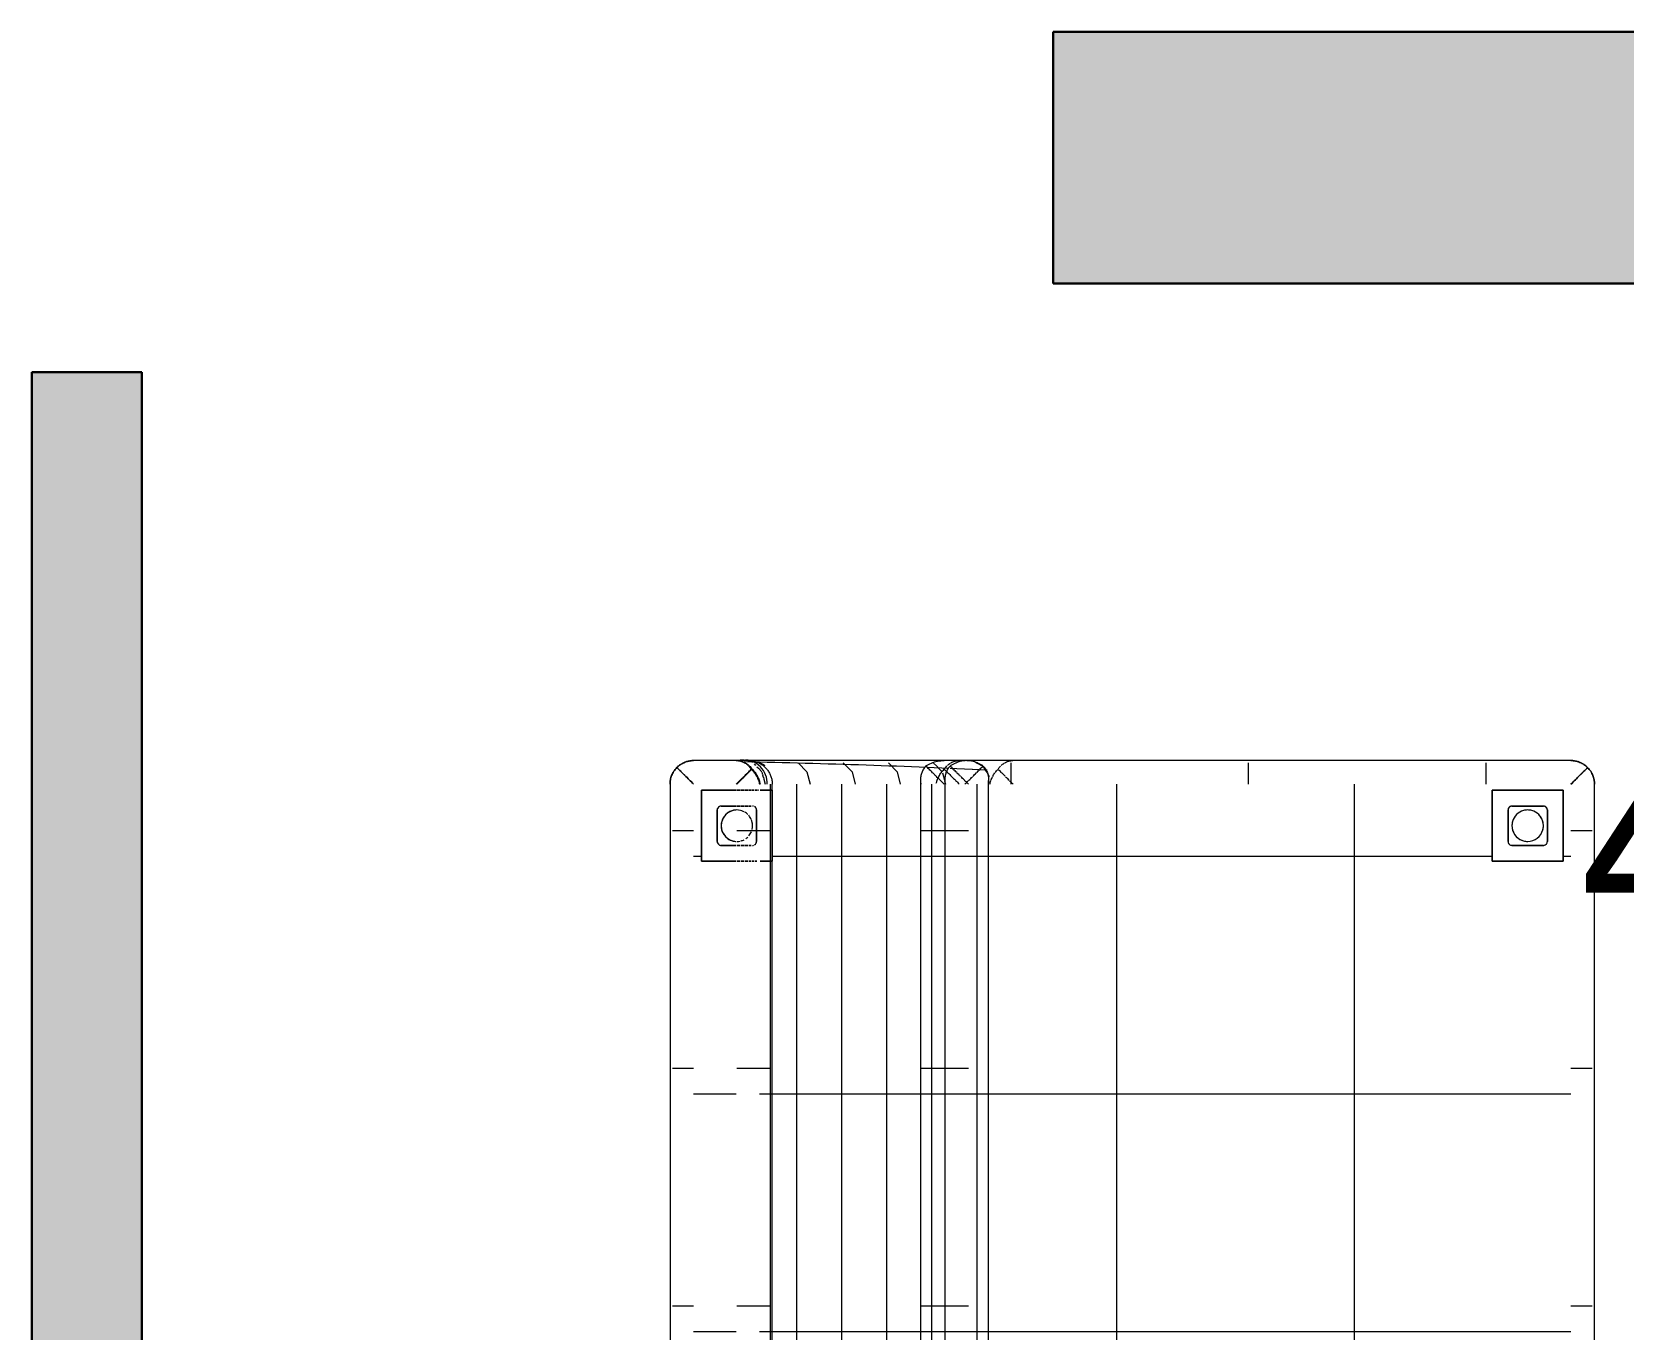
# Model space of a CAD drawing. Header units: inches. Extents: x 11834 to 13024, y -8101 to -6934.
# Drawn here: x 12115.9 to 12166.5, y -7327.8 to -7286.5 of the extents above; entities that cross this region are included whole.
import ezdxf

# ---------------------------------------------------------------- set-up
doc = ezdxf.new("R2010")
doc.units = ezdxf.units.IN
doc.header["$MEASUREMENT"] = 0
for name, color, linetype, lineweight in [('A-ANNO-NOTE', 131, 'Continuous', 40), ('A-WALL', 113, 'Continuous', 9), ('A-WALL-PATT', 111, 'Continuous', 18), ('I-FURN', 30, 'Continuous', 9), ('I-WALL', 2, 'Continuous', 9)]:
    doc.layers.add(name, color=color, linetype=linetype, lineweight=lineweight)
doc.styles.add('Swis721 Lt BT', font='swissl.ttf', dxfattribs={"height": 6})
pattern_1 = [(270, (7274.035, 12150.855), (7.554, 5e-16), []), (0, (7274.035, 12150.855), (0, 7.554), [])]

# ---------------------------------------------------------------- blocks, each defined once
blk = doc.blocks.new('FP_1_6-FIRST FLOOR POWER _ SIGNAL')
at = {"layer": 'I-FURN'}
for p, q in [((6.992, 11.511), (6.992, 11.802)), ((14.547, 11.511), (14.547, 11.802)), ((22.101, 11.511), (22.101, 11.802)), ((0.785, 11.494), (23.586, 11.494)), ((0.785, 11.443), (23.586, 11.443))]:
    blk.add_line(p, q, dxfattribs=at)
blk = doc.blocks.new('FP_1_7-FIRST FLOOR POWER _ SIGNAL')
at = {"layer": 'I-FURN'}
for p, q in [((6.992, 12.219), (6.992, 12.571)), ((6.992, 11.943), (6.992, 12.219)), ((14.547, 12.219), (14.547, 12.571)), ((14.547, 11.943), (14.547, 12.219)), ((22.101, 12.219), (22.101, 12.571)), ((22.101, 11.943), (22.101, 12.219)), ((6.992, 11.802), (6.992, 11.943)), ((14.547, 11.802), (14.547, 11.943)), ((22.101, 11.802), (22.101, 11.943))]:
    blk.add_line(p, q, dxfattribs=at)
blk = doc.blocks.new('FP_1_8-FIRST FLOOR POWER _ SIGNAL')
at = {"layer": 'I-FURN'}
for p, q in [((23.586, 14.693), (0.785, 14.693)), ((6.992, 14.333), (6.992, 14.618)), ((6.992, 13.943), (6.992, 14.333)), ((14.547, 14.333), (14.547, 14.618)), ((14.547, 13.943), (14.547, 14.333)), ((22.101, 14.333), (22.101, 14.618)), ((22.101, 13.943), (22.101, 14.333))]:
    blk.add_line(p, q, dxfattribs=at)
blk = doc.blocks.new('FP_1_9-FIRST FLOOR POWER _ SIGNAL')
at = {"layer": 'I-FURN'}
for p, q in [((24.306, 12.069), (24.332, 12.139)), ((24.322, 12.134), (24.324, 12.15)), ((24.324, 12.15), (24.326, 12.165)), ((24.326, 12.165), (24.329, 12.181)), ((24.329, 12.181), (24.331, 12.197)), ((24.331, 12.197), (24.333, 12.213)), ((24.332, 12.139), (24.35, 12.213)), ((24.333, 12.213), (24.335, 12.229)), ((24.335, 12.229), (24.336, 12.246)), ((24.336, 12.246), (24.338, 12.263)), ((24.338, 12.263), (24.34, 12.28)), ((24.34, 12.28), (24.342, 12.297)), ((24.342, 12.297), (24.343, 12.314)), ((24.343, 12.314), (24.345, 12.332)), ((24.345, 12.332), (24.346, 12.35)), ((24.346, 12.35), (24.348, 12.368)), ((24.348, 12.368), (24.349, 12.386)), ((24.349, 12.386), (24.351, 12.404)), ((24.35, 12.213), (24.362, 12.287)), ((24.351, 12.404), (24.352, 12.423)), ((24.352, 12.423), (24.353, 12.442)), ((24.353, 12.442), (24.354, 12.461)), ((23.812, 11.631), (23.884, 11.655)), ((23.884, 11.655), (23.953, 11.687)), ((23.953, 11.687), (24.019, 11.726)), ((24.019, 11.726), (24.08, 11.77)), ((24.08, 11.77), (24.137, 11.82)), ((24.137, 11.82), (24.188, 11.876)), ((24.17, 11.678), (24.175, 11.683)), ((24.175, 11.683), (24.179, 11.689)), ((24.179, 11.689), (24.184, 11.695)), ((24.184, 11.695), (24.188, 11.701)), ((24.188, 11.876), (24.234, 11.936)), ((24.188, 11.701), (24.193, 11.708)), ((24.193, 11.708), (24.197, 11.714)), ((24.197, 11.714), (24.201, 11.721)), ((24.201, 11.721), (24.205, 11.728)), ((24.205, 11.728), (24.209, 11.735)), ((24.209, 11.735), (24.214, 11.743)), ((24.214, 11.743), (24.218, 11.751)), ((24.218, 11.751), (24.222, 11.759)), ((24.222, 11.759), (24.226, 11.767)), ((24.226, 11.767), (24.229, 11.776)), ((24.229, 11.776), (24.233, 11.784)), ((24.233, 11.784), (24.237, 11.793)), ((24.234, 11.936), (24.273, 12.001)), ((24.237, 11.793), (24.241, 11.802)), ((24.241, 11.802), (24.245, 11.812)), ((24.245, 11.812), (24.248, 11.821)), ((24.248, 11.821), (24.252, 11.831)), ((24.252, 11.831), (24.255, 11.841)), ((24.255, 11.841), (24.259, 11.852)), ((24.259, 11.852), (24.262, 11.862)), ((24.262, 11.862), (24.266, 11.873)), ((24.266, 11.873), (24.269, 11.884)), ((24.269, 11.884), (24.272, 11.895)), ((24.272, 11.895), (24.276, 11.907)), ((24.273, 12.001), (24.306, 12.069)), ((24.276, 11.907), (24.279, 11.918)), ((24.279, 11.918), (24.282, 11.93)), ((24.282, 11.93), (24.285, 11.942)), ((24.285, 11.942), (24.288, 11.955)), ((24.288, 11.955), (24.291, 11.967)), ((24.291, 11.967), (24.294, 11.98)), ((24.294, 11.98), (24.297, 11.993)), ((24.297, 11.993), (24.299, 12.006)), ((24.299, 12.006), (24.302, 12.019)), ((24.302, 12.019), (24.305, 12.033)), ((24.305, 12.033), (24.307, 12.047)), ((24.307, 12.047), (24.31, 12.061)), ((24.31, 12.061), (24.313, 12.075)), ((24.313, 12.075), (24.315, 12.09)), ((24.315, 12.09), (24.317, 12.104)), ((24.317, 12.104), (24.32, 12.119)), ((24.32, 12.119), (24.322, 12.134)), ((23.586, 11.6), (23.662, 11.602)), ((23.662, 11.602), (23.738, 11.613)), ((23.738, 11.613), (23.812, 11.631))]:
    blk.add_line(p, q, dxfattribs=at)
at = {"layer": 'I-FURN', "flags": 128}
blk.add_lwpolyline([(24.336, 12.193), (24.335, 12.163), (24.334, 12.133), (24.331, 12.104), (24.326, 12.074), (24.321, 12.044), (24.314, 12.015), (24.307, 11.986), (24.298, 11.957), (24.288, 11.929), (24.277, 11.901), (24.265, 11.874), (24.251, 11.847), (24.237, 11.821), (24.221, 11.795), (24.205, 11.77), (24.188, 11.745), (24.169, 11.722), (24.15, 11.699), (24.13, 11.677), (24.108, 11.655), (24.087, 11.635), (24.064, 11.615), (24.04, 11.597), (24.016, 11.579), (23.991, 11.562), (23.966, 11.547), (23.939, 11.532), (23.913, 11.518), (23.885, 11.506), (23.858, 11.494), (23.83, 11.484), (23.801, 11.475), (23.772, 11.467), (23.743, 11.46), (23.713, 11.454), (23.684, 11.45), (23.654, 11.446), (23.624, 11.444), (23.594, 11.443), (23.586, 11.443)], dxfattribs=at)
blk = doc.blocks.new('FP_1_10-FIRST FLOOR POWER _ SIGNAL')
at = {"layer": 'I-FURN'}
blk.add_line((24.336, 12.571), (24.336, 13.943), dxfattribs=at)
blk = doc.blocks.new('FP_1_20-FIRST FLOOR POWER _ SIGNAL')
at = {"layer": 'I-FURN'}
for p, q in [((6.992, -14.333), (6.992, -13.943)), ((14.547, -14.333), (14.547, -13.943)), ((22.101, -14.333), (22.101, -13.943)), ((6.992, -14.618), (6.992, -14.333)), ((14.547, -14.618), (14.547, -14.333)), ((22.101, -14.618), (22.101, -14.333)), ((0.785, -14.693), (23.586, -14.693))]:
    blk.add_line(p, q, dxfattribs=at)
blk = doc.blocks.new('FP_1_21-FIRST FLOOR POWER _ SIGNAL')
at = {"layer": 'I-FURN'}
for p, q in [((23.728, 6.731), (0.643, 6.731)), ((6.992, 6.582), (6.992, 6.736)), ((6.992, 6.313), (6.992, 6.582)), ((14.547, 6.582), (14.547, 6.736)), ((14.547, 6.313), (14.547, 6.582)), ((22.101, 6.582), (22.101, 6.736)), ((22.101, 6.313), (22.101, 6.582)), ((6.992, 5.981), (6.992, 6.313)), ((14.547, 5.981), (14.547, 6.313)), ((22.101, 5.981), (22.101, 6.313))]:
    blk.add_line(p, q, dxfattribs=at)
blk = doc.blocks.new('FP_1_23-FIRST FLOOR POWER _ SIGNAL')
at = {"layer": 'I-FURN'}
for p, q in [((24.336, -13.943), (24.336, 5.981)), ((23.976, 3.865), (23.586, 3.865)), ((24.261, 3.865), (23.976, 3.865)), ((23.976, -3.689), (23.586, -3.689)), ((24.261, -3.689), (23.976, -3.689)), ((23.976, -11.243), (23.586, -11.243)), ((24.261, -11.243), (23.976, -11.243))]:
    blk.add_line(p, q, dxfattribs=at)
blk = doc.blocks.new('FP_1_35-FIRST FLOOR POWER _ SIGNAL')
at = {"layer": 'I-FURN'}
blk.add_line((0.671, 4.567), (23.7, 4.567), dxfattribs=at)
blk = doc.blocks.new('FP_1_36-FIRST FLOOR POWER _ SIGNAL')
at = {"layer": 'I-FURN'}
for p, q in [((23.586, 14.693), (0.785, 14.693)), ((6.992, 14.502), (6.992, 14.572)), ((6.992, 14.352), (6.992, 14.474)), ((6.992, 13.943), (6.992, 14.333)), ((14.547, 14.352), (14.547, 14.613)), ((14.547, 14.053), (14.547, 14.333)), ((22.101, 14.572), (22.101, 14.618)), ((22.101, 14.474), (22.101, 14.564)), ((22.101, 14.352), (22.101, 14.463)), ((22.101, 14.22), (22.101, 14.333)), ((22.101, 14.083), (22.101, 14.21)), ((14.547, 13.943), (14.547, 14.027)), ((22.101, 13.943), (22.101, 14.053))]:
    blk.add_line(p, q, dxfattribs=at)
blk = doc.blocks.new('FP_1_39-FIRST FLOOR POWER _ SIGNAL')
at = {"layer": 'I-FURN'}
for p, q in [((24.306, 12.339), (24.301, 12.095)), ((24.336, 12.235), (24.336, 12.571)), ((24.336, 5.981), (24.336, 12.235)), ((23.745, 11.711), (23.586, 11.669)), ((23.805, 11.726), (23.746, 11.711)), ((23.888, 11.748), (23.809, 11.727)), ((23.969, 11.769), (23.892, 11.749)), ((24.09, 11.883), (23.976, 11.771)), ((24.14, 11.931), (24.091, 11.884)), ((24.229, 12.019), (24.184, 11.975)), ((24.295, 11.852), (24.29, 11.609)), ((24.299, 12.023), (24.295, 11.852)), ((24.301, 12.095), (24.3, 12.05)), ((24.284, 11.366), (24.278, 11.123)), ((24.29, 11.609), (24.284, 11.366)), ((24.265, 10.638), (24.258, 10.395)), ((24.272, 10.881), (24.265, 10.638)), ((24.278, 11.123), (24.272, 10.881)), ((23.976, 10.339), (23.586, 10.237)), ((24.261, 10.618), (23.976, 10.339)), ((24.252, 10.153), (24.245, 9.911)), ((24.258, 10.395), (24.252, 10.153)), ((24.237, 9.668), (24.23, 9.426)), ((24.245, 9.911), (24.237, 9.668)), ((24.261, 9.186), (23.976, 8.906)), ((24.222, 9.184), (24.215, 8.943)), ((24.23, 9.426), (24.222, 9.184)), ((23.976, 8.906), (23.586, 8.805)), ((24.207, 8.701), (24.198, 8.459)), ((24.215, 8.943), (24.207, 8.701)), ((24.19, 8.218), (24.182, 7.977)), ((24.198, 8.459), (24.19, 8.218)), ((24.261, 7.753), (23.976, 7.474)), ((24.173, 7.736), (24.164, 7.495)), ((24.182, 7.977), (24.173, 7.736)), ((23.976, 7.474), (23.586, 7.372)), ((24.155, 7.254), (24.146, 7.013)), ((24.164, 7.495), (24.155, 7.254)), ((24.137, 6.773), (24.129, 6.587)), ((24.146, 7.013), (24.137, 6.773)), ((24.062, 6.126), (23.976, 6.042)), ((24.164, 6.226), (24.064, 6.128)), ((24.117, 6.292), (24.108, 6.052)), ((24.127, 6.522), (24.117, 6.292)), ((24.258, 6.318), (24.165, 6.227)), ((23.626, 5.951), (23.586, 5.94)), ((23.695, 5.969), (23.656, 5.958)), ((23.831, 6.004), (23.71, 5.973)), ((23.95, 6.035), (23.833, 6.005)), ((24.088, 5.572), (24.077, 5.333)), ((24.097, 5.787), (24.088, 5.572)), ((24.108, 6.052), (24.099, 5.839)), ((24.336, 5.317), (24.336, 5.981)), ((24.066, 5.082), (24.056, 4.854)), ((24.077, 5.333), (24.067, 5.093)), ((24.335, 5.064), (24.316, 5.032)), ((23.943, 4.616), (23.835, 4.549)), ((24.057, 4.686), (23.954, 4.623)), ((24.056, 4.854), (24.046, 4.615)), ((24.15, 4.744), (24.067, 4.693)), ((24.255, 4.925), (24.168, 4.776)), ((24.314, 5.028), (24.259, 4.933))]:
    blk.add_line(p, q, dxfattribs=at)
blk = doc.blocks.new('FP_1_40-FIRST FLOOR POWER _ SIGNAL')
at = {"layer": 'I-FURN'}
blk.add_line((24.336, 12.587), (24.336, 13.943), dxfattribs=at)
blk = doc.blocks.new('FP_1_41-FIRST FLOOR POWER _ SIGNAL')
at = {"layer": 'I-FURN'}
for p, q in [((6.992, 12.241), (6.992, 12.571)), ((6.992, 12.052), (6.992, 12.235)), ((14.547, 12.241), (14.547, 12.571)), ((14.547, 12.089), (14.547, 12.241)), ((22.101, 12.445), (22.101, 12.563)), ((22.101, 12.322), (22.101, 12.437)), ((22.101, 12.241), (22.101, 12.313)), ((22.101, 12.202), (22.101, 12.241)), ((22.101, 12.089), (22.101, 12.193)), ((6.992, 11.991), (6.992, 12.024)), ((14.547, 12.009), (14.547, 12.068)), ((14.547, 11.93), (14.547, 11.967)), ((14.547, 11.872), (14.547, 11.904)), ((22.101, 11.995), (22.101, 12.085)), ((22.101, 11.919), (22.101, 11.967)), ((22.101, 11.865), (22.101, 11.914)), ((22.101, 11.832), (22.101, 11.862))]:
    blk.add_line(p, q, dxfattribs=at)
blk = doc.blocks.new('FP_1_42-FIRST FLOOR POWER _ SIGNAL')
at = {"layer": 'I-FURN'}
for p, q in [((23.709, 5.959), (0.662, 5.959)), ((6.992, 5.81), (6.992, 5.964)), ((6.992, 5.541), (6.992, 5.81)), ((14.547, 5.81), (14.547, 5.964)), ((14.547, 5.541), (14.547, 5.81)), ((22.101, 5.81), (22.101, 5.964)), ((22.101, 5.541), (22.101, 5.81)), ((6.992, 5.209), (6.992, 5.541)), ((14.547, 5.209), (14.547, 5.541)), ((22.101, 5.209), (22.101, 5.541))]:
    blk.add_line(p, q, dxfattribs=at)
blk = doc.blocks.new('FP_1_43-FIRST FLOOR POWER _ SIGNAL')
at = {"layer": 'I-FURN'}
for p, q in [((6.992, -14.315), (6.992, -13.943)), ((14.547, -14.333), (14.547, -13.943)), ((22.101, -14.083), (22.101, -13.943)), ((22.101, -14.22), (22.101, -14.093)), ((6.992, -14.545), (6.992, -14.352)), ((6.992, -14.618), (6.992, -14.572)), ((14.547, -14.572), (14.547, -14.352)), ((22.101, -14.333), (22.101, -14.23)), ((22.101, -14.474), (22.101, -14.362)), ((22.101, -14.572), (22.101, -14.482)), ((22.101, -14.618), (22.101, -14.578)), ((0.785, -14.693), (23.586, -14.693))]:
    blk.add_line(p, q, dxfattribs=at)
blk = doc.blocks.new('FP_1_45-FIRST FLOOR POWER _ SIGNAL')
at = {"layer": 'I-FURN'}
for p, q in [((24.336, -13.943), (24.336, 5.209)), ((23.695, 3.865), (23.586, 3.865)), ((23.82, 3.865), (23.712, 3.865)), ((23.94, 3.865), (23.836, 3.865)), ((24.054, 3.865), (23.976, 3.865)), ((24.158, 3.865), (24.069, 3.865)), ((24.252, 3.865), (24.17, 3.865)), ((23.695, -3.689), (23.586, -3.689)), ((23.972, -3.689), (23.718, -3.689)), ((24.234, -3.689), (23.976, -3.689)), ((23.695, -11.243), (23.603, -11.243)), ((23.858, -11.243), (23.741, -11.243)), ((23.976, -11.243), (23.876, -11.243)), ((24.108, -11.243), (24.005, -11.243)), ((24.203, -11.243), (24.124, -11.243)), ((24.261, -11.243), (24.217, -11.243))]:
    blk.add_line(p, q, dxfattribs=at)
blk = doc.blocks.new('Kimball - Villa - Lounges Privacy Back Without Arms - K602FPB-6991517-FIRST FLOOR POWER _ SIGNAL')
at = {"layer": 'I-FURN'}
h = blk.add_hatch(dxfattribs=at)
h.set_pattern_fill('FP1_2', color=256, style=0, pattern_type=2)
h.set_pattern_definition(pattern_1)
h.paths.add_polyline_path([(0.785, 12.746), (0.801, 12.587), (21.141, 12.587), (21.141, 13.693), (23.391, 13.693), (23.391, 12.587), (23.586, 12.587), (23.586, 13.943), (0.785, 13.943)], flags=0)
h = blk.add_hatch(dxfattribs=at)
h.set_pattern_fill('FP1_1', color=256, style=0, pattern_type=2)
h.set_pattern_definition([(270, (7274.035, 439.93), (7.554, 5e-16), []), (0, (7274.035, 439.93), (0, 1.432), [])])
h.paths.add_polyline_path([(0.785, 11.851), (0.785, 4.58), (23.586, 4.58), (23.586, 11.851), (23.391, 11.831), (23.391, 11.443), (21.141, 11.443), (21.141, 11.851), (1.15, 11.851)], flags=0)
h = blk.add_hatch(dxfattribs=at)
h.set_pattern_fill('FP1_2', color=256, style=0, pattern_type=2)
h.set_pattern_definition(pattern_1)
h.paths.add_polyline_path([(0.785, -13.943), (23.586, -13.943), (23.586, 4.567), (0.785, 4.567), (0.785, -9.098)], flags=0)
h.paths.add_polyline_path([(21.141, -11.498), (21.141, -11.443), (23.391, -11.443), (23.391, -13.693), (21.141, -13.693)], flags=0)
for p, q in [((23.391, 13.693), (21.141, 13.693)), ((21.141, 13.693), (21.141, 12.587)), ((21.141, 12.587), (21.141, 13.693)), ((21.141, 13.693), (23.391, 13.693)), ((23.391, 12.587), (23.391, 13.693)), ((23.391, 13.693), (23.391, 12.587)), ((22.766, 13.193), (21.766, 13.193)), ((21.766, 13.193), (22.766, 13.193)), ((21.641, 13.068), (21.641, 12.587)), ((21.641, 12.587), (21.641, 13.068)), ((22.891, 12.587), (22.891, 13.068)), ((22.891, 13.068), (22.891, 12.587)), ((21.141, 12.558), (21.141, 12.463)), ((21.141, 12.463), (21.141, 12.558)), ((21.141, 12.432), (21.141, 12.34)), ((21.141, 12.34), (21.141, 12.432)), ((21.141, 12.308), (21.141, 12.222)), ((21.141, 12.222), (21.141, 12.308)), ((21.141, 12.188), (21.141, 12.11)), ((21.141, 12.11), (21.141, 12.188)), ((21.641, 12.56), (21.641, 12.463)), ((21.641, 12.463), (21.641, 12.56)), ((21.641, 12.434), (21.641, 12.34)), ((21.641, 12.34), (21.641, 12.434)), ((21.641, 12.31), (21.641, 12.222)), ((21.641, 12.222), (21.641, 12.31)), ((21.641, 12.191), (21.641, 12.11)), ((21.641, 12.11), (21.641, 12.191)), ((22.891, 12.463), (22.891, 12.567)), ((22.891, 12.567), (22.891, 12.463)), ((22.891, 12.34), (22.891, 12.441)), ((22.891, 12.441), (22.891, 12.34)), ((22.891, 12.222), (22.891, 12.317)), ((22.891, 12.317), (22.891, 12.222)), ((22.891, 12.11), (22.891, 12.197)), ((22.891, 12.197), (22.891, 12.11)), ((23.391, 12.463), (23.391, 12.57)), ((23.391, 12.57), (23.391, 12.463)), ((23.391, 12.34), (23.391, 12.444)), ((23.391, 12.444), (23.391, 12.34)), ((23.391, 12.222), (23.391, 12.319)), ((23.391, 12.319), (23.391, 12.222)), ((23.391, 12.11), (23.391, 12.199)), ((23.391, 12.199), (23.391, 12.11)), ((21.141, 12.082), (21.141, 12.013)), ((21.141, 12.013), (21.141, 12.082)), ((21.141, 11.986), (21.141, 11.938)), ((21.141, 11.938), (21.141, 11.986)), ((21.141, 11.831), (21.141, 11.487)), ((21.141, 11.487), (21.141, 11.831)), ((21.766, 11.943), (22.766, 11.943)), ((22.766, 11.943), (21.766, 11.943)), ((23.391, 12.013), (23.391, 12.087)), ((23.391, 12.087), (23.391, 12.013)), ((23.391, 11.938), (23.391, 11.99)), ((23.391, 11.99), (23.391, 11.938)), ((23.391, 11.884), (23.391, 11.916)), ((23.391, 11.916), (23.391, 11.884)), ((23.391, 11.489), (23.391, 11.831)), ((23.391, 11.831), (23.391, 11.489)), ((21.141, 11.487), (21.141, 11.443)), ((21.141, 11.443), (21.141, 11.487)), ((21.141, 11.443), (23.391, 11.443)), ((23.391, 11.443), (21.141, 11.443)), ((23.391, 11.443), (23.391, 11.489)), ((23.391, 11.489), (23.391, 11.443)), ((23.391, -11.443), (21.141, -11.443)), ((21.141, -11.443), (21.141, -13.693)), ((21.141, -13.693), (21.141, -11.443)), ((21.141, -11.443), (23.391, -11.443)), ((23.391, -13.693), (23.391, -11.443)), ((23.391, -11.443), (23.391, -13.693)), ((21.641, -12.068), (21.641, -13.068)), ((21.641, -13.068), (21.641, -12.068)), ((22.766, -11.943), (21.766, -11.943)), ((21.766, -11.943), (22.766, -11.943)), ((22.891, -13.068), (22.891, -12.068)), ((22.891, -12.068), (22.891, -13.068)), ((21.766, -13.193), (22.766, -13.193)), ((22.766, -13.193), (21.766, -13.193)), ((21.141, -13.693), (23.391, -13.693)), ((23.391, -13.693), (21.141, -13.693))]:
    blk.add_line(p, q, dxfattribs=at)
for centre, radius, start, end in [((21.766, 13.068), 0.125, 90, 180), ((21.766, 13.068), 0.125, 120, 150), ((21.766, 13.068), 0.125, 105, 120), ((21.766, 13.068), 0.125, 90, 105), ((22.766, 13.068), 0.125, 0, 90), ((22.766, 13.068), 0.125, 75, 90), ((22.766, 13.068), 0.125, 15, 75), ((21.766, 13.068), 0.125, 165, 180), ((21.766, 13.068), 0.125, 150, 165), ((22.266, 12.568), 0.5, 2.1553, 177.8447), ((22.266, 12.568), 0.5, 165, 177.8447), ((22.266, 12.568), 0.5, 135, 165), ((22.266, 12.568), 0.5, 120, 135), ((22.266, 12.568), 0.5, 105, 120), ((22.266, 12.568), 0.5, 90, 105), ((22.266, 12.568), 0.5, 30, 90), ((22.266, 12.568), 0.5, 15, 30), ((22.266, 12.568), 0.5, 2.1553, 15), ((22.766, 13.068), 0.125, 0, 15), ((22.266, 12.568), 0.5, 180.8614, 192.2406), ((22.266, 12.568), 0.5, 180.8614, 192.2406), ((22.266, 12.568), 0.5, 195.4821, 207.273), ((22.266, 12.568), 0.5, 195.4821, 207.273), ((22.266, 12.568), 0.5, 214.7548, 224.0218), ((22.266, 12.568), 0.5, 214.7548, 224.0218), ((22.266, 12.568), 0.5, 229.2763, 247.7514), ((22.266, 12.568), 0.5, 229.2763, 247.7514), ((22.266, 12.568), 0.5, 292.2486, 311.3114), ((22.266, 12.568), 0.5, 292.2486, 311.3114), ((22.266, 12.568), 0.5, 315.9782, 329.6284), ((22.266, 12.568), 0.5, 315.9782, 329.6284), ((22.266, 12.568), 0.5, 332.727, 345), ((22.266, 12.568), 0.5, 332.727, 345), ((22.266, 12.568), 0.5, 347.7594, 359.7724), ((22.266, 12.568), 0.5, 347.7594, 359.7724), ((21.766, 12.068), 0.125, 180, 195), ((21.766, 12.068), 0.125, 180, 195), ((21.766, 12.068), 0.125, 210, 270), ((21.766, 12.068), 0.125, 210, 225), ((21.766, 12.068), 0.125, 225, 255), ((21.766, 12.068), 0.125, 255, 270), ((22.266, 12.568), 0.5, 250.1586, 253.9617), ((22.266, 12.568), 0.5, 250.1586, 253.9617), ((22.266, 12.568), 0.5, 255.6561, 284.8274), ((22.266, 12.568), 0.5, 255.6561, 270), ((22.266, 12.568), 0.5, 270, 284.8274), ((22.266, 12.568), 0.5, 286.0383, 290.2577), ((22.266, 12.568), 0.5, 286.0383, 290.2577), ((22.766, 12.068), 0.125, 270, 330), ((22.766, 12.068), 0.125, 270, 285), ((22.766, 12.068), 0.125, 285, 300), ((22.766, 12.068), 0.125, 300, 315), ((22.766, 12.068), 0.125, 315, 330), ((22.766, 12.068), 0.125, 345, 0), ((22.766, 12.068), 0.125, 345, 0), ((21.766, -12.068), 0.125, 135, 180), ((21.766, -12.068), 0.125, 150, 180), ((21.766, -12.068), 0.125, 135, 150), ((21.766, -12.068), 0.125, 90, 135), ((21.766, -12.068), 0.125, 120, 135), ((21.766, -12.068), 0.125, 105, 120), ((21.766, -12.068), 0.125, 90, 105), ((22.266, -12.568), 0.5, 105, 180), ((22.266, -12.568), 0.5, 90, 135), ((22.266, -12.568), 0.5, 75, 105), ((22.266, -12.568), 0.5, 75, 90), ((22.266, -12.568), 0.5, 15, 75), ((22.266, -12.568), 0.5, 60, 75), ((22.266, -12.568), 0.5, 30, 60), ((22.766, -12.068), 0.125, 60, 90), ((22.766, -12.068), 0.125, 75, 90), ((22.766, -12.068), 0.125, 60, 75), ((22.766, -12.068), 0.125, 45, 60), ((22.766, -12.068), 0.125, 30, 60), ((22.766, -12.068), 0.125, 0, 45), ((22.766, -12.068), 0.125, 15, 30), ((22.766, -12.068), 0.125, 0, 15), ((22.266, -12.568), 0.5, 165, 180), ((22.266, -12.568), 0.5, 180, 255), ((22.266, -12.568), 0.5, 180, 255), ((22.266, -12.568), 0.5, 150, 165), ((22.266, -12.568), 0.5, 135, 150), ((22.266, -12.568), 0.5, 15, 30), ((22.266, -12.568), 0.5, 330, 360), ((22.266, -12.568), 0.5, 0, 15), ((22.266, -12.568), 0.5, 0, 15), ((22.266, -12.568), 0.5, 345, 360), ((21.766, -13.068), 0.125, 180, 210), ((21.766, -13.068), 0.125, 180, 195), ((21.766, -13.068), 0.125, 195, 240), ((21.766, -13.068), 0.125, 210, 225), ((22.266, -12.568), 0.5, 255, 300), ((22.266, -12.568), 0.5, 255, 270), ((22.266, -12.568), 0.5, 270, 285), ((22.266, -12.568), 0.5, 285, 300), ((22.266, -12.568), 0.5, 300, 330), ((22.266, -12.568), 0.5, 300, 315), ((22.266, -12.568), 0.5, 315, 345), ((22.766, -13.068), 0.125, 300, 330), ((22.766, -13.068), 0.125, 315, 0), ((22.766, -13.068), 0.125, 330, 345), ((22.766, -13.068), 0.125, 345, 0), ((21.766, -13.068), 0.125, 225, 240), ((21.766, -13.068), 0.125, 240, 255), ((21.766, -13.068), 0.125, 240, 255), ((21.766, -13.068), 0.125, 255, 270), ((21.766, -13.068), 0.125, 255, 270), ((22.766, -13.068), 0.125, 270, 315), ((22.766, -13.068), 0.125, 270, 285), ((22.766, -13.068), 0.125, 285, 300)]:
    blk.add_arc(centre, radius, start, end, dxfattribs=at)
for points in [[(23.586, 14.693), (23.633, 14.693), (23.679, 14.689), (23.726, 14.68)], [(23.586, 14.693), (23.633, 14.693), (23.679, 14.689), (23.726, 14.68)], [(23.863, 14.22), (23.818, 14.175), (23.726, 14.084), (23.633, 13.99), (23.586, 13.943)], [(24.213, 14.355), (24.185, 14.398), (24.152, 14.438), (24.116, 14.474)], [(24.116, 14.474), (24.151, 14.438), (24.214, 14.363), (24.283, 14.232), (24.326, 14.091), (24.336, 13.993), (24.336, 13.943)], [(24.116, 14.474), (24.152, 14.437), (24.185, 14.397), (24.213, 14.355)], [(24.116, 14.474), (24.152, 14.438), (24.185, 14.398), (24.213, 14.355)], [(24.251, 14.29), (24.246, 14.299), (24.241, 14.309), (24.235, 14.318)], [(24.235, 14.318), (24.241, 14.309), (24.246, 14.299), (24.252, 14.29)], [(24.235, 14.318), (24.241, 14.309), (24.246, 14.299), (24.252, 14.29)], [(24.251, 14.29), (24.264, 14.266), (24.276, 14.242), (24.286, 14.217)], [(24.251, 14.29), (24.264, 14.266), (24.276, 14.242), (24.286, 14.217)], [(24.284, 14.217), (24.275, 14.242), (24.264, 14.267), (24.252, 14.29)], [(24.285, 14.216), (24.291, 14.2), (24.297, 14.185), (24.302, 14.169)], [(24.285, 14.216), (24.291, 14.2), (24.297, 14.185), (24.302, 14.169)], [(24.301, 14.169), (24.296, 14.185), (24.291, 14.2), (24.286, 14.216)], [(24.301, 14.169), (24.305, 14.158), (24.308, 14.148), (24.31, 14.137)], [(24.301, 14.169), (24.305, 14.158), (24.308, 14.148), (24.31, 14.137)], [(24.31, 14.137), (24.308, 14.148), (24.305, 14.159), (24.302, 14.169)], [(23.726, 14.083), (23.679, 14.037), (23.633, 13.99), (23.586, 13.943)], [(24.315, 14.119), (24.32, 14.099), (24.323, 14.078), (24.325, 14.058)], [(24.327, 14.058), (24.324, 14.078), (24.32, 14.098), (24.315, 14.118)], [(24.315, 14.118), (24.32, 14.098), (24.323, 14.078), (24.325, 14.058)], [(24.328, 14.054), (24.333, 14.018), (24.336, 13.981), (24.336, 13.943)], [(24.336, 13.943), (24.336, 13.98), (24.333, 14.017), (24.328, 14.053)], [(24.328, 14.053), (24.333, 14.017), (24.336, 13.98), (24.336, 13.943)], [(23.586, 12.587), (23.628, 12.546), (23.669, 12.504), (23.71, 12.463)], [(24.068, 12.089), (24.031, 12.125), (23.956, 12.201), (23.836, 12.321), (23.712, 12.445), (23.628, 12.529), (23.586, 12.571)], [(23.586, 12.571), (23.628, 12.529), (23.712, 12.445), (23.836, 12.321), (23.956, 12.201), (24.031, 12.125), (24.068, 12.089)], [(23.712, 12.461), (23.752, 12.421), (23.792, 12.38), (23.833, 12.34)], [(23.835, 12.337), (23.875, 12.298), (23.914, 12.259), (23.951, 12.222)], [(23.955, 12.217), (23.993, 12.18), (24.028, 12.144), (24.063, 12.11)], [(24.336, 12.571), (24.336, 12.536), (24.329, 12.466), (24.298, 12.363), (24.245, 12.263), (24.17, 12.17), (24.105, 12.115), (24.068, 12.089)], [(24.166, 12.172), (24.137, 12.142), (24.105, 12.115), (24.068, 12.089)], [(24.167, 12.196), (24.138, 12.166), (24.104, 12.139), (24.069, 12.114)], [(24.242, 12.264), (24.22, 12.232), (24.197, 12.2), (24.166, 12.172)], [(24.233, 12.273), (24.216, 12.25), (24.199, 12.227), (24.178, 12.207)], [(24.294, 12.363), (24.28, 12.33), (24.262, 12.297), (24.242, 12.264)], [(24.326, 12.466), (24.319, 12.432), (24.309, 12.397), (24.294, 12.363)], [(24.336, 12.571), (24.336, 12.536), (24.333, 12.501), (24.326, 12.466)], [(24.336, 12.587), (24.336, 12.562), (24.334, 12.536), (24.33, 12.512)], [(23.586, 11.831), (23.628, 11.838), (23.712, 11.859), (23.836, 11.912), (23.956, 11.987), (24.031, 12.053), (24.068, 12.089)], [(24.068, 12.089), (24.031, 12.053), (23.956, 11.987), (23.836, 11.912), (23.712, 11.859), (23.628, 11.838), (23.586, 11.831)], [(23.631, 11.861), (23.616, 11.857), (23.601, 11.853), (23.586, 11.851)], [(23.638, 6.726), (23.621, 6.723), (23.603, 6.721), (23.586, 6.717)], [(23.71, 6.731), (23.69, 6.73), (23.67, 6.728), (23.649, 6.726)], [(23.833, 6.147), (23.872, 6.126), (23.912, 6.103), (23.95, 6.073)], [(23.951, 6.072), (23.989, 6.044), (24.026, 6.012), (24.061, 5.978)], [(24.164, 6.559), (24.201, 6.506), (24.264, 6.388), (24.323, 6.19), (24.336, 6.051), (24.336, 5.981)], [(23.638, 5.953), (23.621, 5.951), (23.603, 5.948), (23.586, 5.945)], [(23.707, 5.619), (23.667, 5.579), (23.627, 5.539), (23.586, 5.498)], [(23.709, 5.958), (23.689, 5.958), (23.669, 5.956), (23.649, 5.953)], [(23.831, 5.951), (23.791, 5.957), (23.751, 5.961), (23.71, 5.958)], [(23.83, 5.742), (23.79, 5.703), (23.751, 5.663), (23.71, 5.623)], [(23.949, 5.861), (23.911, 5.823), (23.872, 5.785), (23.833, 5.745)], [(24.061, 5.974), (24.026, 5.939), (23.99, 5.902), (23.952, 5.864)], [(24.061, 5.869), (24.026, 5.89), (23.989, 5.907), (23.952, 5.921)], [(23.953, 5.575), (23.99, 5.612), (24.027, 5.65), (24.061, 5.683)], [(24.064, 5.975), (24.101, 5.95), (24.135, 5.922), (24.165, 5.892)], [(24.163, 5.789), (24.132, 5.819), (24.099, 5.845), (24.064, 5.866)], [(24.065, 5.688), (24.099, 5.722), (24.132, 5.755), (24.163, 5.785)], [(24.256, 5.616), (24.232, 5.675), (24.201, 5.731), (24.166, 5.784)], [(24.178, 5.878), (24.209, 5.846), (24.234, 5.81), (24.257, 5.773)], [(24.315, 5.421), (24.302, 5.486), (24.286, 5.551), (24.259, 5.61)], [(24.264, 5.762), (24.287, 5.723), (24.307, 5.683), (24.316, 5.64)], [(24.318, 5.634), (24.33, 5.59), (24.335, 5.546), (24.336, 5.501)], [(23.586, 5.209), (23.626, 5.248), (23.666, 5.288), (23.705, 5.328)], [(23.586, 5.317), (23.624, 5.279), (23.662, 5.241), (23.699, 5.204)], [(23.711, 5.333), (23.75, 5.373), (23.789, 5.412), (23.828, 5.451)], [(23.711, 5.192), (23.749, 5.154), (23.787, 5.116), (23.824, 5.079)], [(24.26, 4.918), (24.284, 4.977), (24.305, 5.038), (24.315, 5.102)], [(24.336, 5.215), (24.336, 5.283), (24.328, 5.348), (24.317, 5.414)], [(24.317, 5.112), (24.326, 5.161), (24.33, 5.212), (24.333, 5.262)], [(24.335, 5.262), (24.335, 5.279), (24.336, 5.295), (24.336, 5.312)], [(23.701, 4.567), (23.663, 4.569), (23.624, 4.573), (23.586, 4.58)], [(23.824, 4.573), (23.786, 4.568), (23.748, 4.564), (23.71, 4.567)], [(23.954, 4.949), (23.99, 4.913), (24.025, 4.877), (24.058, 4.845)], [(24.057, 4.655), (24.024, 4.635), (23.99, 4.618), (23.955, 4.606)], [(24.067, 4.835), (24.1, 4.803), (24.131, 4.771), (24.16, 4.742)], [(24.16, 4.734), (24.131, 4.706), (24.1, 4.682), (24.068, 4.661)], [(24.169, 4.745), (24.202, 4.795), (24.23, 4.85), (24.255, 4.906)], [(23.586, 4.525), (23.624, 4.518), (23.662, 4.508), (23.7, 4.495)], [(23.711, 4.491), (23.749, 4.478), (23.786, 4.461), (23.823, 4.443)], [(23.835, 4.436), (23.872, 4.417), (23.908, 4.396), (23.943, 4.37)], [(23.942, 4.145), (23.907, 4.11), (23.872, 4.075), (23.836, 4.039)], [(23.955, 4.36), (23.99, 4.334), (24.023, 4.305), (24.056, 4.274)], [(24.056, 4.259), (24.023, 4.227), (23.99, 4.193), (23.956, 4.159)], [(24.069, 4.263), (24.102, 4.24), (24.133, 4.214), (24.161, 4.187)], [(24.178, 4.169), (24.207, 4.138), (24.232, 4.104), (24.254, 4.07)], [(24.264, 4.053), (24.285, 4.016), (24.304, 3.978), (24.315, 3.939)], [(23.696, 3.899), (23.66, 3.863), (23.623, 3.826), (23.586, 3.789)], [(23.821, 4.024), (23.785, 3.988), (23.748, 3.952), (23.712, 3.915)], [(24.318, 3.924), (24.329, 3.884), (24.334, 3.842), (24.336, 3.801)], [(23.863, -14.22), (23.818, -14.175), (23.726, -14.084), (23.633, -13.99), (23.586, -13.943)], [(23.586, -13.943), (23.633, -13.99), (23.726, -14.084), (23.818, -14.175), (23.863, -14.22)], [(24.336, -13.943), (24.336, -13.993), (24.326, -14.091), (24.283, -14.232), (24.214, -14.363), (24.151, -14.438), (24.116, -14.474)], [(24.336, -13.943), (24.336, -13.993), (24.326, -14.091), (24.283, -14.232), (24.214, -14.363), (24.151, -14.439), (24.116, -14.474)], [(24.301, -14.169), (24.305, -14.158), (24.308, -14.148), (24.31, -14.137)], [(24.31, -14.137), (24.308, -14.148), (24.305, -14.159), (24.302, -14.169)], [(24.315, -14.118), (24.32, -14.097), (24.323, -14.076), (24.325, -14.054)], [(24.328, -14.055), (24.324, -14.076), (24.32, -14.097), (24.315, -14.118)], [(24.328, -14.054), (24.333, -14.017), (24.336, -13.98), (24.336, -13.943)], [(24.336, -13.943), (24.336, -13.981), (24.333, -14.018), (24.328, -14.054)], [(23.863, -14.64), (23.818, -14.658), (23.726, -14.685), (23.633, -14.693), (23.586, -14.693)], [(24.213, -14.354), (24.185, -14.397), (24.152, -14.436), (24.116, -14.474)], [(24.116, -14.474), (24.152, -14.437), (24.185, -14.397), (24.213, -14.355)], [(24.235, -14.318), (24.241, -14.309), (24.246, -14.299), (24.252, -14.29)], [(24.251, -14.29), (24.246, -14.299), (24.241, -14.309), (24.235, -14.318)], [(24.251, -14.29), (24.264, -14.266), (24.276, -14.241), (24.286, -14.216)], [(24.285, -14.216), (24.275, -14.241), (24.265, -14.266), (24.252, -14.29)], [(24.285, -14.216), (24.291, -14.2), (24.297, -14.185), (24.302, -14.169)], [(24.301, -14.169), (24.296, -14.185), (24.291, -14.201), (24.285, -14.216)]]:
    blk.add_open_spline(points, degree=3, dxfattribs=at)
for points, knots in [([(24.116, 14.474), (24.077, 14.512), (24.017, 14.561), (23.93, 14.611), (23.841, 14.652), (23.726, 14.685), (23.633, 14.693), (23.586, 14.693)], [0, 0, 0, 0, 0.25, 0.375, 0.5, 0.75, 1, 1, 1, 1]), ([(24.116, 14.474), (24.077, 14.512), (24.017, 14.561), (23.93, 14.611), (23.841, 14.652), (23.726, 14.685), (23.633, 14.693), (23.586, 14.693)], [0, 0, 0, 0, 0.25, 0.375, 0.5, 0.75, 1, 1, 1, 1]), ([(23.726, 14.68), (23.772, 14.671), (23.841, 14.652), (23.93, 14.611), (24.017, 14.561), (24.077, 14.512), (24.116, 14.474)], [0.25, 0.25, 0.25, 0.25, 0.5, 0.625, 0.75, 1, 1, 1, 1]), ([(23.726, 14.68), (23.772, 14.671), (23.841, 14.652), (23.93, 14.611), (24.017, 14.561), (24.077, 14.512), (24.116, 14.474)], [0.25, 0.25, 0.25, 0.25, 0.5, 0.625, 0.75, 1, 1, 1, 1]), ([(23.586, 13.943), (23.633, 13.99), (23.726, 14.084), (23.841, 14.198), (23.93, 14.287), (24.017, 14.374), (24.077, 14.436), (24.116, 14.474)], [0, 0, 0, 0, 0.25, 0.5, 0.625, 0.75, 1, 1, 1, 1]), ([(23.586, 13.943), (23.633, 13.99), (23.726, 14.084), (23.841, 14.198), (23.93, 14.287), (24.017, 14.374), (24.077, 14.436), (24.116, 14.474)], [0, 0, 0, 0, 0.25, 0.5, 0.625, 0.75, 1, 1, 1, 1]), ([(24.116, 14.474), (24.077, 14.436), (24.017, 14.374), (23.93, 14.287), (23.841, 14.198), (23.772, 14.13), (23.726, 14.083)], [0, 0, 0, 0, 0.25, 0.375, 0.5, 0.75, 0.75, 0.75, 0.75]), ([(24.116, 14.474), (24.077, 14.436), (24.017, 14.374), (23.93, 14.287), (23.885, 14.243), (23.863, 14.22)], [0, 0, 0, 0, 0.25, 0.375, 0.5, 0.5, 0.5, 0.5]), ([(24.298, 12.394), (24.289, 12.37), (24.272, 12.335), (24.252, 12.302), (24.246, 12.291)], [-0.639382, -0.639382, -0.639382, -0.639382, -0.5, -0.4356322, -0.4356322, -0.4356322, -0.4356322]), ([(24.33, 12.508), (24.327, 12.489), (24.319, 12.451), (24.306, 12.414), (24.298, 12.396)], [-0.8564331, -0.8564331, -0.8564331, -0.8564331, -0.75, -0.6430394, -0.6430394, -0.6430394, -0.6430394]), ([(23.782, 11.914), (23.758, 11.903), (23.708, 11.882), (23.658, 11.868), (23.632, 11.862)], [-0.3969001, -0.3969001, -0.3969001, -0.3969001, -0.25, -0.0923865, -0.0923865, -0.0923865, -0.0923865]), ([(23.917, 11.989), (23.889, 11.97), (23.845, 11.944), (23.799, 11.921), (23.783, 11.913)], [-0.6762946, -0.6762946, -0.6762946, -0.6762946, -0.5, -0.3975728, -0.3975728, -0.3975728, -0.3975728]), ([(24.04, 12.087), (24.011, 12.06), (23.971, 12.026), (23.929, 11.997), (23.917, 11.989)], [-0.9462059, -0.9462059, -0.9462059, -0.9462059, -0.75, -0.6767674, -0.6767674, -0.6767674, -0.6767674]), ([(24.164, 6.559), (24.132, 6.591), (24.065, 6.644), (23.971, 6.689), (23.892, 6.712), (23.812, 6.728), (23.751, 6.732), (23.71, 6.731)], [0, 0, 0, 0, 0.2, 0.4, 0.5, 0.6, 0.8, 0.8, 0.8, 0.8]), ([(23.586, 5.981), (23.628, 6.022), (23.71, 6.105), (23.812, 6.208), (23.892, 6.287), (23.971, 6.366), (24.065, 6.46), (24.132, 6.528), (24.164, 6.559)], [0, 0, 0, 0, 0.2, 0.4, 0.5, 0.6, 0.8, 1, 1, 1, 1]), ([(23.617, 6.228), (23.648, 6.221), (23.721, 6.2), (23.791, 6.168), (23.832, 6.147)], [0.0629363, 0.0629363, 0.0629363, 0.0629363, 0.25, 0.4984416, 0.4984416, 0.4984416, 0.4984416]), ([(23.832, 5.455), (23.852, 5.475), (23.891, 5.514), (23.929, 5.552), (23.948, 5.57)], [0.4, 0.4, 0.4, 0.4, 0.5, 0.5944092, 0.5944092, 0.5944092, 0.5944092]), ([(23.949, 5.922), (23.93, 5.928), (23.892, 5.94), (23.853, 5.947), (23.833, 5.951)], [0.4030579, 0.4030579, 0.4030579, 0.4030579, 0.5, 0.5993, 0.5993, 0.5993, 0.5993]), ([(23.834, 5.069), (23.854, 5.049), (23.891, 5.012), (23.927, 4.975), (23.945, 4.958)], [0.4029332, 0.4029332, 0.4029332, 0.4029332, 0.5, 0.5899944, 0.5899944, 0.5899944, 0.5899944]), ([(23.944, 4.602), (23.927, 4.596), (23.891, 4.585), (23.854, 4.578), (23.835, 4.575)], [0.4125676, 0.4125676, 0.4125676, 0.4125676, 0.5, 0.5958174, 0.5958174, 0.5958174, 0.5958174]), ([(24.116, -14.474), (24.077, -14.436), (24.017, -14.374), (23.93, -14.287), (23.841, -14.198), (23.726, -14.084), (23.633, -13.99), (23.586, -13.943)], [0, 0, 0, 0, 0.25, 0.375, 0.5, 0.75, 1, 1, 1, 1]), ([(23.586, -13.943), (23.633, -13.99), (23.726, -14.084), (23.841, -14.198), (23.93, -14.287), (24.017, -14.374), (24.077, -14.436), (24.116, -14.474)], [0, 0, 0, 0, 0.25, 0.5, 0.625, 0.75, 1, 1, 1, 1]), ([(23.586, -14.693), (23.633, -14.693), (23.726, -14.685), (23.841, -14.652), (23.93, -14.611), (24.017, -14.561), (24.077, -14.512), (24.116, -14.474)], [0, 0, 0, 0, 0.25, 0.5, 0.625, 0.75, 1, 1, 1, 1]), ([(24.116, -14.474), (24.077, -14.512), (24.017, -14.561), (23.93, -14.611), (23.841, -14.652), (23.726, -14.685), (23.633, -14.693), (23.586, -14.693)], [0, 0, 0, 0, 0.25, 0.375, 0.5, 0.75, 1, 1, 1, 1]), ([(23.586, -14.693), (23.633, -14.693), (23.726, -14.685), (23.841, -14.652), (23.93, -14.611), (24.017, -14.561), (24.077, -14.512), (24.116, -14.474)], [0, 0, 0, 0, 0.25, 0.5, 0.625, 0.75, 1, 1, 1, 1]), ([(24.116, -14.474), (24.077, -14.436), (24.017, -14.374), (23.93, -14.287), (23.885, -14.243), (23.863, -14.22)], [0, 0, 0, 0, 0.25, 0.375, 0.5, 0.5, 0.5, 0.5]), ([(23.863, -14.22), (23.885, -14.243), (23.93, -14.287), (24.017, -14.374), (24.077, -14.436), (24.116, -14.474)], [0.5, 0.5, 0.5, 0.5, 0.625, 0.75, 1, 1, 1, 1]), ([(24.116, -14.474), (24.077, -14.512), (24.017, -14.561), (23.93, -14.611), (23.885, -14.631), (23.863, -14.64)], [0, 0, 0, 0, 0.25, 0.375, 0.5, 0.5, 0.5, 0.5])]:
    blk.add_open_spline(points, degree=3, knots=knots, dxfattribs=at)
for name in ['FP_1_8-FIRST FLOOR POWER _ SIGNAL', 'FP_1_36-FIRST FLOOR POWER _ SIGNAL', 'FP_1_10-FIRST FLOOR POWER _ SIGNAL', 'FP_1_40-FIRST FLOOR POWER _ SIGNAL', 'FP_1_7-FIRST FLOOR POWER _ SIGNAL', 'FP_1_41-FIRST FLOOR POWER _ SIGNAL', 'FP_1_39-FIRST FLOOR POWER _ SIGNAL', 'FP_1_9-FIRST FLOOR POWER _ SIGNAL', 'FP_1_6-FIRST FLOOR POWER _ SIGNAL', 'FP_1_21-FIRST FLOOR POWER _ SIGNAL', 'FP_1_42-FIRST FLOOR POWER _ SIGNAL', 'FP_1_23-FIRST FLOOR POWER _ SIGNAL', 'FP_1_45-FIRST FLOOR POWER _ SIGNAL', 'FP_1_35-FIRST FLOOR POWER _ SIGNAL', 'FP_1_20-FIRST FLOOR POWER _ SIGNAL', 'FP_1_43-FIRST FLOOR POWER _ SIGNAL']:
    blk.add_blockref(name, (0, 0), dxfattribs=at)

msp = doc.modelspace()

# ---------------------------------------------------------------- hatches: boundary and pattern name
at = {"layer": 'A-WALL-PATT', "lineweight": 9}
for points in [[(12320.142, -7294.535), (12342.029, -7294.535), (12342.029, -7286.535), (12148.342, -7286.535), (12148.342, -7294.535), (12281.309, -7294.535)], [(12119.378, -7589.599), (12119.378, -7297.349), (12115.878, -7297.349), (12115.878, -7589.599)]]:
    msp.add_hatch(color=7, dxfattribs=at).paths.add_polyline_path(points, flags=0)

# ---------------------------------------------------------------- linework, layer by layer
at = {"layer": 'A-WALL', "color": 55, "lineweight": 30}
for p, q in [((12342.029, -7286.535), (12148.342, -7286.535)), ((12148.342, -7286.535), (12148.342, -7294.535)), ((12148.342, -7294.535), (12342.029, -7294.535))]:
    msp.add_line(p, q, dxfattribs=at)
at = {"layer": 'I-WALL', "color": 55, "lineweight": 30}
for p, q in [((12119.378, -7297.349), (12115.878, -7297.349)), ((12115.878, -7297.349), (12115.878, -7593.099)), ((12119.378, -7589.599), (12119.378, -7297.349))]:
    msp.add_line(p, q, dxfattribs=at)

# ---------------------------------------------------------------- block references
at = {"layer": 'I-FURN', "rotation": 90.00000000000074}
msp.add_blockref('Kimball - Villa - Lounges Privacy Back Without Arms - K602FPB-6991517-FIRST FLOOR POWER _ SIGNAL', (12150.855, -7334.035), dxfattribs=at)

# ---------------------------------------------------------------- texts
at = {"layer": 'A-ANNO-NOTE', "lineweight": 9, "insert": (12165.084, -7309.256), "char_height": 6, "width": 13.736, "attachment_point": 1, "style": 'Swis721 Lt BT'}
msp.add_mtext('40"', dxfattribs=at)

doc.saveas('drawing.dxf')
